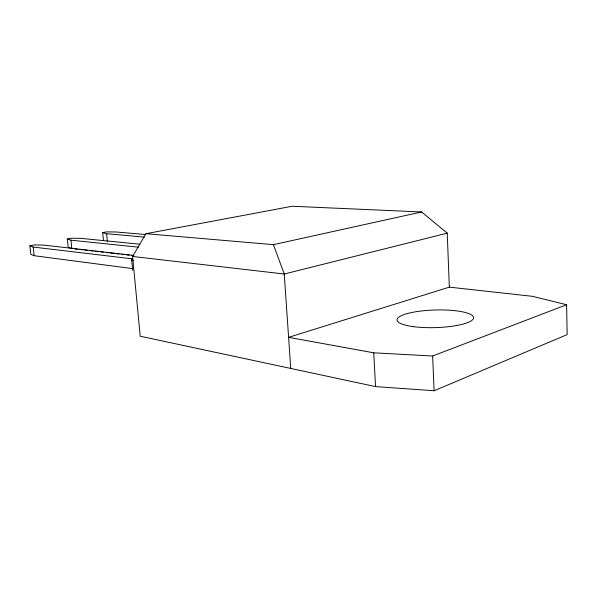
<?xml version="1.0" encoding="UTF-8"?>
<svg xmlns="http://www.w3.org/2000/svg" width="597" height="597" viewBox="0 0 597 597"><rect width="100%" height="100%" fill="white"/><g stroke="black" fill="none" stroke-linecap="round" stroke-linejoin="round"><path stroke-width="0.9" d="M132.653 270.314L131.698 260.367L132.079 258.814L33.163 247.054L29.85 245.748L30.828 254.3L34.148 255.703L133.019 268.672M132.586 256.449L145.944 233.703L292.127 206.256L421.624 211.965L447.235 233.151L449.34 287.135L288.605 337.335L373.752 352.82L432.631 356.013L566.62 304.731L567.15 334.611L434.109 390.744L375.55 386.602L140.228 336.23L132.586 256.449L284.254 274.023L447.235 233.151M145.944 233.703L273.419 244.658L421.624 211.965M29.85 245.748L34.387 244.927L43.797 245.113L133.153 255.344M67.312 238.994L70.953 240.181L71.849 248.591L68.2 247.315L67.312 238.994L71.595 238.218L80.983 238.36L139.914 244.233M103.497 240.71L102.684 232.614L106.736 231.882L116.079 231.979L145.69 234.554M102.684 232.614L106.609 233.703L144.414 237.113M70.953 240.181L138.482 247.173M449.34 287.135L532.449 296.321L566.62 304.731M74.618 248.912L77.394 249.233M79.244 249.442L82.938 249.867M84.789 250.083L87.565 250.397M89.416 250.613L93.11 251.038M94.96 251.247L98.662 251.673M100.512 251.882L103.281 252.203M106.057 252.524L108.833 252.844M110.684 253.053L114.378 253.479M116.228 253.688L119.004 254.009M121.781 254.329L124.549 254.643M126.4 254.859L129.176 255.173M131.952 255.494L133.795 255.71M131.698 260.367L133.534 260.59M273.419 244.658L284.254 274.023L290.739 368.446M33.163 247.054L34.148 255.703M106.609 233.703L107.423 241.889M132.079 258.814L132.25 260.613M373.752 352.82L375.55 386.602M432.631 356.013L434.109 390.744M413.781 326.701A38.298 8.813 -1.7 0 0 473.466 318.365A38.298 8.813 -1.7 0 0 418.616 311.335A38.298 8.813 -1.7 0 0 413.781 326.701"/></g></svg>
